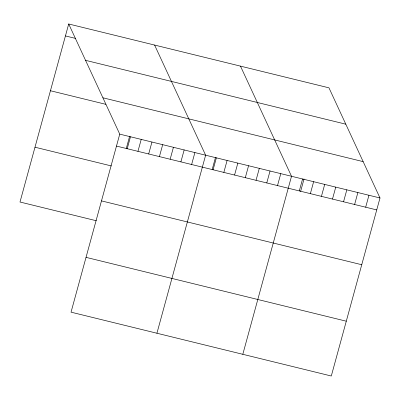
<?xml version="1.0" encoding="UTF-8"?>
<svg xmlns="http://www.w3.org/2000/svg" width="400" height="400" viewBox="0 0 400 400"><rect width="100%" height="100%" fill="white"/><g stroke="black" fill="none" stroke-linecap="round" stroke-linejoin="round"><path stroke-width="0.6" d="M68.705 23.985L119.745 134.135L71.04 312.165L331.295 376.015L380 197.98L328.96 87.835L68.705 23.985L20 202.02L96.34 220.75M126.245 148.66L129.66 136.18M127.215 148.705L130.48 136.765M137.95 151.34L141.215 139.4M148.685 153.975L151.95 142.035M159.42 156.61L162.685 144.67M170.155 159.24L173.425 147.3M180.89 161.875L184.16 149.935M191.625 164.51L194.895 152.57M156.925 333.235L205.63 155.205L154.59 45.055M212.13 169.73L215.545 157.25M213.1 169.775L216.365 157.835M223.835 172.41L227.1 160.47M234.57 175.045L237.835 163.105M245.305 177.68L248.57 165.74M256.04 180.31L259.305 168.37M266.775 182.945L270.04 171.005M277.51 185.58L280.78 173.64M242.81 354.305L291.515 176.275L240.47 66.125M299.31 190.925L302.575 178.985M300.615 191.44L304.03 178.955M310.37 193.64L313.635 181.7M321.43 196.355L324.695 184.415M332.49 199.065L335.755 187.125M343.55 201.78L346.82 189.84M354.61 204.495L357.88 192.555M365.675 207.205L368.94 195.265M65.44 35.925L75.575 38.415M85.55 60.335L345.8 124.185M102.9 97.785L363.155 161.635M50.445 90.735L105.91 104.345M119.745 134.135L380 197.98M116.48 146.075L376.735 209.92M34.995 147.21L111.335 165.935M101.485 200.885L361.74 264.73M86.035 257.355L346.29 321.2"/></g></svg>
